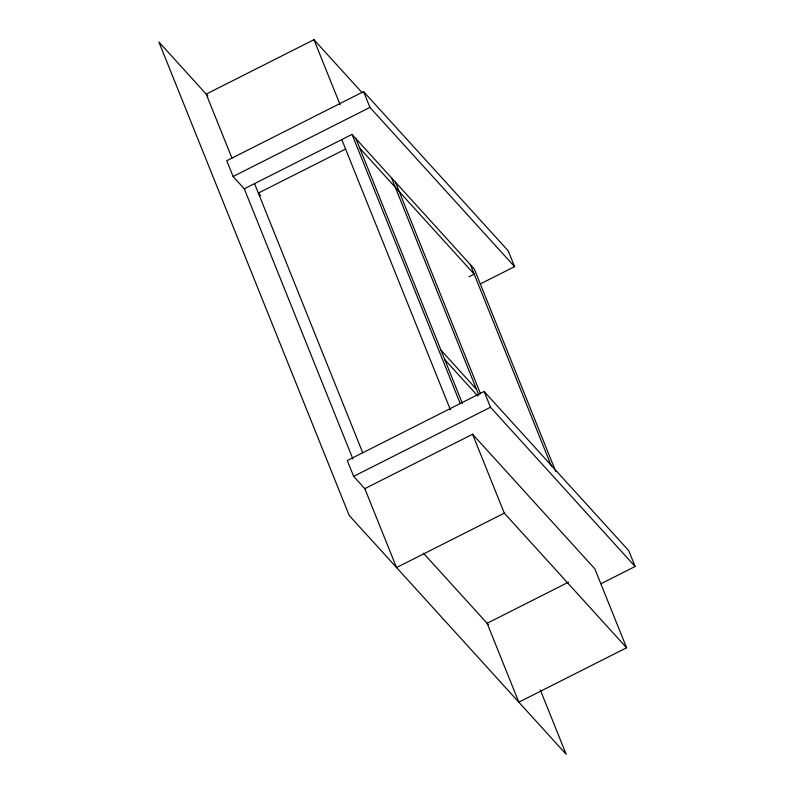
<?xml version="1.0" encoding="UTF-8"?>
<svg xmlns="http://www.w3.org/2000/svg" width="794" height="794" viewBox="0 0 794 794"><rect width="100%" height="100%" fill="white"/><g stroke="black" fill="none" stroke-linecap="round" stroke-linejoin="round"><path stroke-width="1.19" d="M362.223 92.819L313.967 39.7L206.212 94.109L231.957 158.145M480.37 283.915L514.581 266.645L508.239 250.854L363.592 91.628L226.756 160.716L233.108 176.496L244.741 189.309M233.108 176.496L369.935 107.408L514.581 266.645M555.701 471.438L474.326 269.017L352.04 134.394L244.284 188.793L352.933 459.071M345.579 149.044L258.348 193.081L260.72 195.691M469.056 276.739L474.187 274.148L359.791 148.2M600.919 583.769L635.121 566.499L628.779 550.708L484.132 391.482L347.296 460.57L353.648 476.35L365.28 489.164M353.648 476.35L490.474 407.262L635.121 566.499M626.585 647.785L594.865 568.871L472.579 434.249L364.823 488.647L396.543 567.561L504.299 513.152L626.585 647.785L518.829 702.184L487.109 623.28L568.484 582.191M440.998 350.214L476.499 389.298M207.919 95.985L158.879 41.993L349.201 515.445L566.172 754.3L540.297 689.946M444.799 359.682L477.829 396.037M423.47 553.22L488.31 624.6M470.385 264.67L551.294 465.939M363.592 91.628L369.935 107.408M484.132 391.482L490.474 407.262M395.432 182.163L480.499 393.774M391.482 177.816L478.871 395.184M355.98 138.732L462.316 403.253M313.967 39.7L340.179 104.887M352.04 134.394L460.222 403.511M472.579 434.249L504.299 513.152M341.777 139.575L450.426 409.843M254.546 183.613L362.729 452.739"/></g></svg>
